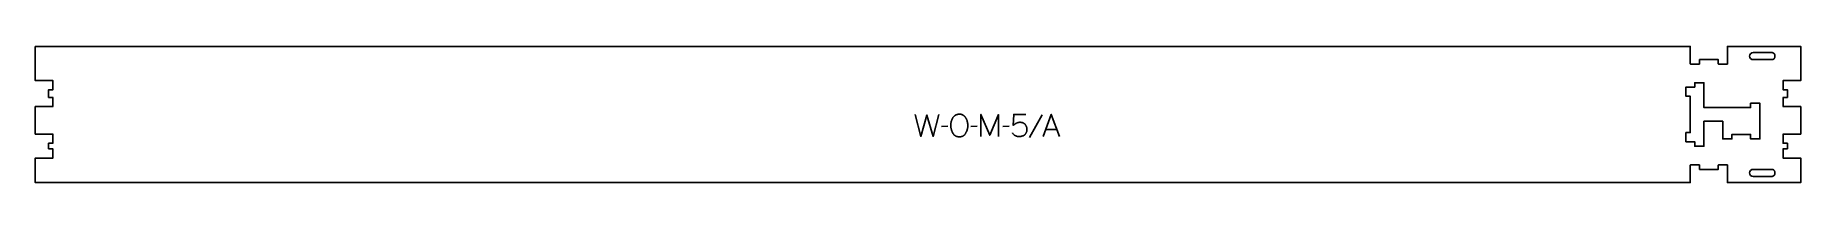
# Model space of a CAD drawing. Extents: x -1195 to 1205, y -93 to 93.
import ezdxf

# ---------------------------------------------------------------- set-up
doc = ezdxf.new("R2010")
doc.units = 0
for name, color, linetype in [('1_ANYTOOL_1MMDEEP_LABELS_S', 2, 'CONTINUOUS'), ('3_ANYTOOL_CUTTHROUGH_INSID', 4, 'CONTINUOUS'), ('4_ANYTOOL_CUTTHROUGH_OUTSI', 5, 'CONTINUOUS')]:
    doc.layers.add(name, color=color, linetype=linetype)

msp = doc.modelspace()

# ---------------------------------------------------------------- linework, layer by layer
at = {"layer": '1_ANYTOOL_1MMDEEP_LABELS_S'}
for p, q in [((45.6, -16.1), (36.9, -16.2)), ((85.7, -16.1), (76.9, -16.2)), ((129.2, -16.1), (120.4, -16.2)), ((173.8, -0.5), (156.6, -31.2)), ((179, -20.4), (193.9, -20.4))]:
    msp.add_line(p, q, dxfattribs=at)
for points in [[(1.3, 0), (9, -30), (17.4, -0.9), (25.9, -30), (33.4, 0)], [(90.8, -30), (90.8, 0), (102.8, -28.4), (114.8, -0.1), (114.8, -30)], [(133.5, -25.2), (133.7, -25.5), (133.9, -25.8), (134.1, -26.1), (134.3, -26.4), (134.5, -26.6), (134.8, -26.9), (135, -27.1), (135.3, -27.3), (135.5, -27.5), (135.7, -27.8), (136, -28), (136.3, -28.1), (136.5, -28.3), (136.8, -28.5), (137.1, -28.7), (137.3, -28.8), (137.6, -29), (137.9, -29.1), (138.2, -29.2), (138.5, -29.3), (138.8, -29.4), (139.1, -29.5), (139.4, -29.6), (139.7, -29.7), (140.1, -29.8), (140.4, -29.8), (140.7, -29.9), (141, -29.9), (141.4, -30), (141.7, -30), (142.1, -30), (142.4, -30), (142.8, -30), (143.2, -30), (143.6, -30), (144, -29.9), (144.4, -29.9), (144.8, -29.9), (145.2, -29.8), (145.5, -29.7), (145.9, -29.7), (146.3, -29.6), (146.6, -29.5), (146.9, -29.4), (147.3, -29.3), (147.6, -29.2), (147.9, -29.1), (148.2, -29), (148.4, -28.9), (148.6, -28.8), (148.7, -28.8), (148.9, -28.7), (149, -28.6), (149.2, -28.5), (149.3, -28.4), (149.4, -28.3), (149.6, -28.2), (149.7, -28.1), (149.9, -28), (150, -27.9), (150.1, -27.7), (150.3, -27.6), (150.4, -27.5), (150.5, -27.4), (150.7, -27.2), (150.8, -27.1), (150.9, -26.9), (151, -26.8), (151.1, -26.6), (151.3, -26.5), (151.4, -26.3), (151.5, -26.2), (151.6, -26), (151.7, -25.8), (151.8, -25.6), (151.9, -25.5), (152.1, -25.1), (152.3, -24.7), (152.4, -24.4), (152.5, -24.2), (152.6, -23.9), (152.7, -23.7), (152.8, -23.5), (152.9, -23.2), (153, -23), (153, -22.7), (153.1, -22.5), (153.1, -22.3), (153.2, -22), (153.2, -21.8), (153.2, -21.5), (153.2, -21.3), (153.3, -21.1), (153.3, -20.8), (153.3, -20.6), (153.2, -20.3), (153.2, -20), (153.2, -19.8), (153.2, -19.5), (153.2, -19.3), (153.1, -19), (153.1, -18.8), (153.1, -18.5), (153, -18.3), (153, -18), (152.9, -17.8), (152.9, -17.6), (152.8, -17.3), (152.7, -17.1), (152.7, -16.9), (152.6, -16.7), (152.5, -16.4), (152.4, -16.2), (152.3, -16), (152.2, -15.8), (152.1, -15.6), (152, -15.4), (151.9, -15.2), (151.8, -15), (151.7, -14.8), (151.5, -14.6), (151.4, -14.4), (151.3, -14.2), (151.1, -14), (151, -13.8), (150.9, -13.6), (150.7, -13.4), (150.5, -13.3), (150.4, -13.1), (150.2, -12.9), (150.1, -12.8), (149.9, -12.6), (149.7, -12.5), (149.5, -12.4), (149.3, -12.2), (149.1, -12.1), (149, -12), (148.8, -11.9), (148.6, -11.7), (148.3, -11.6), (148.1, -11.5), (147.9, -11.4), (147.7, -11.4), (147.5, -11.3), (147.3, -11.2), (147, -11.1), (146.8, -11.1), (146.5, -11), (146.3, -10.9), (146.1, -10.9), (145.8, -10.9), (145.5, -10.8), (145.3, -10.8), (145, -10.8), (144.7, -10.7), (144.5, -10.7), (144.2, -10.7), (143.9, -10.7), (143.6, -10.7), (143.2, -10.7), (142.9, -10.8), (142.5, -10.8), (142.2, -10.8), (141.9, -10.9), (141.6, -10.9), (141.2, -11), (140.9, -11.1), (140.6, -11.2), (140.3, -11.3), (140, -11.4), (139.7, -11.5), (139.5, -11.6), (139.2, -11.7), (138.9, -11.9), (138.4, -12.2), (138.1, -12.3), (137.8, -12.5), (137.5, -12.7), (137.3, -12.8), (137, -13), (136.7, -13.2), (136.5, -13.4), (136.2, -13.6), (136, -13.8), (135.7, -14.1), (135.4, -14.3), (135.2, -14.5), (134.7, -15), (135.4, 0), (151.6, 0)], [(175.5, -30), (186.4, 0), (197.5, -30)]]:
    msp.add_lwpolyline(points, dxfattribs=at)
msp.add_lwpolyline([(61.7, 0.3), (62.1, 0.3), (62.5, 0.3), (62.8, 0.3), (63, 0.3), (63.2, 0.2), (63.3, 0.2), (63.5, 0.2), (63.7, 0.2), (63.8, 0.1), (64, 0.1), (64.2, 0.1), (64.3, 0), (64.5, 0), (64.6, -0.1), (64.8, -0.1), (65, -0.2), (65.1, -0.2), (65.3, -0.3), (65.4, -0.4), (65.6, -0.4), (65.7, -0.5), (65.9, -0.6), (66, -0.6), (66.1, -0.7), (66.3, -0.8), (66.4, -0.9), (66.5, -1), (66.7, -1.1), (67.1, -1.3), (67.3, -1.5), (67.6, -1.7), (67.8, -1.9), (68.1, -2.1), (68.3, -2.4), (68.5, -2.6), (68.7, -2.8), (68.9, -3.1), (69.1, -3.3), (69.3, -3.5), (69.5, -3.8), (69.7, -4.1), (69.9, -4.3), (70.1, -4.6), (70.4, -5.2), (70.6, -5.5), (70.7, -5.8), (70.9, -6.1), (71, -6.4), (71.2, -6.7), (71.3, -7), (71.4, -7.3), (71.5, -7.6), (71.7, -7.9), (71.8, -8.2), (71.9, -8.6), (72, -8.9), (72.1, -9.2), (72.1, -9.6), (72.4, -10.6), (72.5, -11.3), (72.6, -11.9), (72.7, -12.6), (72.8, -13.2), (72.8, -13.9), (72.8, -14.5), (72.9, -15.2), (72.8, -15.8), (72.8, -16.4), (72.8, -17.1), (72.7, -17.7), (72.6, -18.4), (72.5, -19), (72.3, -19.6), (72.2, -20.3), (72, -20.9), (71.8, -21.5), (71.5, -22.2), (71.3, -22.8), (71, -23.5), (70.7, -24.1), (70.4, -24.7), (70.1, -25.4), (69.9, -25.7), (69.7, -26), (69.5, -26.3), (69.3, -26.6), (69.1, -26.8), (68.9, -27.1), (68.7, -27.4), (68.5, -27.6), (68.4, -27.7), (68.3, -27.8), (68.2, -28), (68, -28.1), (67.9, -28.2), (67.8, -28.3), (67.7, -28.4), (67.6, -28.5), (67.4, -28.6), (67.3, -28.7), (67.2, -28.8), (67.1, -28.9), (66.9, -28.9), (66.8, -29), (66.7, -29.1), (66.5, -29.2), (66.4, -29.3), (66.2, -29.4), (66.1, -29.4), (66, -29.5), (65.8, -29.6), (65.7, -29.6), (65.5, -29.7), (65.4, -29.8), (65.2, -29.8), (65.1, -29.9), (64.9, -29.9), (64.8, -30), (64.5, -30.1), (64.1, -30.2), (63.8, -30.2), (63.5, -30.3), (63.2, -30.3), (62.8, -30.4), (62.5, -30.4), (62.1, -30.5), (61.7, -30.5), (61.4, -30.5), (61, -30.5), (60.6, -30.5), (60.2, -30.4), (59.9, -30.4), (59.5, -30.3), (59.2, -30.3), (58.8, -30.2), (58.5, -30.1), (58.2, -30.1), (57.8, -30), (57.7, -29.9), (57.5, -29.9), (57.4, -29.8), (57.2, -29.7), (57.1, -29.7), (56.9, -29.6), (56.8, -29.5), (56.6, -29.5), (56.5, -29.4), (56.3, -29.3), (56.2, -29.3), (56, -29.2), (55.9, -29.1), (55.8, -29), (55.6, -28.9), (55.5, -28.8), (55.4, -28.7), (55.2, -28.6), (55.1, -28.5), (55, -28.4), (54.9, -28.3), (54.7, -28.2), (54.6, -28.1), (54.5, -28), (54.4, -27.9), (54.2, -27.8), (54.1, -27.7), (54, -27.6), (53.9, -27.4), (53.8, -27.3), (53.6, -27), (53.4, -26.8), (53.2, -26.5), (53, -26.2), (52.8, -25.9), (52.6, -25.6), (52.4, -25.3), (52.1, -24.6), (51.8, -24), (51.5, -23.3), (51.2, -22.7), (51, -22), (50.7, -21.4), (50.5, -20.7), (50.4, -20.1), (50.2, -19.4), (50.1, -18.8), (49.9, -18.1), (49.8, -17.5), (49.8, -16.8), (49.7, -16.2), (49.7, -15.5), (49.7, -14.9), (49.7, -14.2), (49.7, -13.5), (49.8, -12.8), (49.9, -12.1), (50, -11.5), (50.1, -10.8), (50.2, -10.1), (50.4, -9.5), (50.6, -8.8), (50.8, -8.2), (51, -7.6), (51.3, -6.9), (51.6, -6.3), (51.9, -5.7), (52.2, -5.1), (52.5, -4.5), (52.7, -4.2), (52.9, -3.9), (53.1, -3.6), (53.3, -3.4), (53.5, -3.1), (53.8, -2.9), (54, -2.6), (54.2, -2.4), (54.3, -2.3), (54.4, -2.2), (54.6, -2.1), (54.7, -1.9), (54.8, -1.8), (54.9, -1.7), (55.1, -1.6), (55.2, -1.5), (55.3, -1.5), (55.5, -1.4), (55.6, -1.3), (55.7, -1.2), (55.9, -1.1), (56, -1), (56.2, -0.9), (56.3, -0.9), (56.4, -0.8), (56.6, -0.7), (56.9, -0.6), (57.2, -0.5), (57.5, -0.3), (57.8, -0.2), (58.1, -0.1), (58.5, 0), (58.8, 0), (59.1, 0.1), (59.5, 0.2), (59.8, 0.2), (60.2, 0.3), (60.6, 0.3), (60.9, 0.3), (61.3, 0.3)], close=True, dxfattribs=at)
at = {"layer": '3_ANYTOOL_CUTTHROUGH_INSID'}
for points in [[(1140.2, 84.2), (1165.9, 84.2), (1166, 84.2), (1166.1, 84.2), (1166.2, 84.2), (1166.3, 84.2), (1166.4, 84.2), (1166.5, 84.2), (1166.6, 84.1), (1166.7, 84.1), (1166.8, 84.1), (1166.9, 84.1), (1167, 84), (1167.1, 84), (1167.2, 84), (1167.3, 83.9), (1167.4, 83.9), (1167.5, 83.9), (1167.6, 83.8), (1167.7, 83.8), (1167.7, 83.7), (1167.8, 83.6), (1167.9, 83.6), (1168, 83.5), (1168.1, 83.5), (1168.2, 83.4), (1168.3, 83.3), (1168.4, 83.3), (1168.4, 83.2), (1168.5, 83.1), (1168.6, 83), (1168.7, 82.9), (1168.7, 82.9), (1168.8, 82.8), (1168.9, 82.7), (1169, 82.6), (1169, 82.5), (1169.1, 82.4), (1169.1, 82.3), (1169.2, 82.2), (1169.3, 82.1), (1169.3, 82), (1169.4, 81.9), (1169.4, 81.8), (1169.5, 81.7), (1169.5, 81.6), (1169.6, 81.5), (1169.6, 81.4), (1169.6, 81.3), (1169.7, 81.2), (1169.7, 81.1), (1169.7, 81), (1169.8, 80.9), (1169.8, 80.7), (1169.8, 80.6), (1169.8, 80.5), (1169.8, 80.4), (1169.9, 80.3), (1169.9, 80.2), (1169.9, 80.1), (1169.9, 80), (1169.9, 79.9), (1169.9, 79.8), (1169.9, 79.7), (1169.9, 79.6), (1169.9, 79.5), (1169.9, 79.4), (1169.9, 79.2), (1169.9, 79.1), (1169.9, 79), (1169.9, 78.9), (1169.9, 78.8), (1169.9, 78.7), (1169.9, 78.6), (1169.8, 78.5), (1169.8, 78.4), (1169.8, 78.3), (1169.8, 78.2), (1169.8, 78.1), (1169.7, 78), (1169.7, 77.8), (1169.7, 77.7), (1169.6, 77.6), (1169.6, 77.5), (1169.6, 77.4), (1169.5, 77.3), (1169.5, 77.2), (1169.4, 77.1), (1169.4, 77), (1169.3, 76.9), (1169.3, 76.8), (1169.2, 76.7), (1169.1, 76.6), (1169.1, 76.5), (1169, 76.4), (1169, 76.3), (1168.9, 76.2), (1168.8, 76.1), (1168.7, 76.1), (1168.7, 76), (1168.6, 75.9), (1168.5, 75.8), (1168.4, 75.7), (1168.4, 75.7), (1168.3, 75.6), (1168.2, 75.5), (1168.1, 75.5), (1168, 75.4), (1167.9, 75.3), (1167.8, 75.3), (1167.7, 75.2), (1167.7, 75.2), (1167.6, 75.1), (1167.5, 75.1), (1167.4, 75), (1167.3, 75), (1167.2, 74.9), (1167.1, 74.9), (1167, 74.9), (1166.9, 74.8), (1166.8, 74.8), (1166.7, 74.8), (1166.6, 74.8), (1166.5, 74.8), (1166.4, 74.7), (1166.3, 74.7), (1166.2, 74.7), (1166.1, 74.7), (1166, 74.7), (1165.9, 74.7), (1140.2, 74.7, -1)], [(1140.2, -84.3, -1), (1140.2, -74.8), (1165.9, -74.8), (1166, -74.8), (1166.1, -74.8), (1166.2, -74.8), (1166.3, -74.8), (1166.4, -74.8), (1166.5, -74.8), (1166.6, -74.9), (1166.7, -74.9), (1166.8, -74.9), (1166.9, -74.9), (1167, -75), (1167.1, -75), (1167.2, -75), (1167.3, -75.1), (1167.4, -75.1), (1167.5, -75.1), (1167.6, -75.2), (1167.7, -75.2), (1167.7, -75.3), (1167.8, -75.4), (1167.9, -75.4), (1168, -75.5), (1168.1, -75.5), (1168.2, -75.6), (1168.3, -75.7), (1168.4, -75.7), (1168.4, -75.8), (1168.5, -75.9), (1168.6, -76), (1168.7, -76.1), (1168.7, -76.1), (1168.8, -76.2), (1168.9, -76.3), (1169, -76.4), (1169, -76.5), (1169.1, -76.6), (1169.1, -76.7), (1169.2, -76.8), (1169.3, -76.9), (1169.3, -77), (1169.4, -77.1), (1169.4, -77.2), (1169.5, -77.3), (1169.5, -77.4), (1169.6, -77.5), (1169.6, -77.6), (1169.6, -77.7), (1169.7, -77.8), (1169.7, -77.9), (1169.7, -78), (1169.8, -78.1), (1169.8, -78.3), (1169.8, -78.4), (1169.8, -78.5), (1169.8, -78.6), (1169.9, -78.7), (1169.9, -78.8), (1169.9, -78.9), (1169.9, -79), (1169.9, -79.1), (1169.9, -79.2), (1169.9, -79.3), (1169.9, -79.4), (1169.9, -79.5), (1169.9, -79.6), (1169.9, -79.8), (1169.9, -79.9), (1169.9, -80), (1169.9, -80.1), (1169.9, -80.2), (1169.9, -80.3), (1169.9, -80.4), (1169.8, -80.5), (1169.8, -80.6), (1169.8, -80.7), (1169.8, -80.8), (1169.8, -80.9), (1169.7, -81), (1169.7, -81.2), (1169.7, -81.3), (1169.6, -81.4), (1169.6, -81.5), (1169.6, -81.6), (1169.5, -81.7), (1169.5, -81.8), (1169.4, -81.9), (1169.4, -82), (1169.3, -82.1), (1169.3, -82.2), (1169.2, -82.3), (1169.1, -82.4), (1169.1, -82.5), (1169, -82.6), (1169, -82.7), (1168.9, -82.8), (1168.8, -82.9), (1168.7, -82.9), (1168.7, -83), (1168.6, -83.1), (1168.5, -83.2), (1168.4, -83.3), (1168.4, -83.3), (1168.3, -83.4), (1168.2, -83.5), (1168.1, -83.5), (1168, -83.6), (1167.9, -83.7), (1167.8, -83.7), (1167.7, -83.8), (1167.7, -83.8), (1167.6, -83.9), (1167.5, -83.9), (1167.4, -84), (1167.3, -84), (1167.2, -84.1), (1167.1, -84.1), (1167, -84.1), (1166.9, -84.2), (1166.8, -84.2), (1166.7, -84.2), (1166.6, -84.2), (1166.5, -84.2), (1166.4, -84.3), (1166.3, -84.3), (1166.2, -84.3), (1166.1, -84.3), (1166, -84.3), (1165.9, -84.3)]]:
    msp.add_lwpolyline(points, format="xyb", close=True, dxfattribs=at)
msp.add_lwpolyline([(1048.9, -37.2), (1048.9, -24.7), (1054.9, -24.7), (1054.9, 24.8), (1048.9, 24.8), (1048.9, 37.3), (1060.9, 37.3), (1060.9, 43.3), (1073.4, 43.3), (1073.4, 9.3), (1136.9, 9.3), (1136.9, 15.3), (1149.4, 15.3), (1149.4, -33.2), (1136.9, -33.2), (1136.9, -27.2), (1111.4, -27.2), (1111.4, -33.2), (1098.9, -33.2), (1098.9, -9.2), (1073.4, -9.2), (1073.4, -43.2), (1060.9, -43.2), (1060.9, -37.2)], close=True, dxfattribs=at)
at = {"layer": '4_ANYTOOL_CUTTHROUGH_OUTSI'}
msp.add_lwpolyline([(-1194.6, 92.7), (-1194.6, 46.2), (-1170.8, 46.2, -0.414214), (-1170.6, 46), (-1170.6, 34, -0.414214), (-1170.8, 33.7), (-1176.6, 33.7), (-1176.6, 23.2), (-1170.8, 23.2, -0.414214), (-1170.6, 23), (-1170.6, 11, -0.414214), (-1170.8, 10.7), (-1194.6, 10.7), (-1194.6, -26.7), (-1170.8, -26.7, -0.414214), (-1170.6, -27), (-1170.6, -39, -0.414214), (-1170.8, -39.2), (-1176.6, -39.2), (-1176.6, -46.8), (-1170.8, -46.8, -0.414214), (-1170.6, -47), (-1170.6, -59, -0.414214), (-1170.8, -59.3), (-1194.6, -59.3), (-1194.6, -92.8), (1054.9, -92.8), (1054.9, -69, -0.414214), (1055.2, -68.8), (1067.2, -68.8, -0.414214), (1067.4, -69), (1067.4, -74.8), (1092.9, -74.8), (1092.9, -69, -0.414214), (1093.2, -68.8), (1105.2, -68.8, -0.414214), (1105.4, -69), (1105.4, -92.8), (1204.9, -92.8), (1204.9, -59.3), (1181.2, -59.3, -0.414214), (1180.9, -59), (1180.9, -47, -0.414214), (1181.2, -46.8), (1186.9, -46.8), (1186.9, -39.2), (1181.2, -39.2, -0.414214), (1180.9, -39), (1180.9, -27, -0.414214), (1181.2, -26.7), (1204.9, -26.7), (1204.9, 10.7), (1181.2, 10.7, -0.414214), (1180.9, 11), (1180.9, 23, -0.414214), (1181.2, 23.2), (1186.9, 23.2), (1186.9, 33.7), (1181.2, 33.7, -0.414214), (1180.9, 34), (1180.9, 46, -0.414214), (1181.2, 46.2), (1204.9, 46.2), (1204.9, 92.7), (1105.4, 92.7), (1105.4, 69, -0.414214), (1105.2, 68.7), (1093.2, 68.7, -0.414214), (1092.9, 69), (1092.9, 74.7), (1067.4, 74.7), (1067.4, 69, -0.414214), (1067.2, 68.7), (1055.2, 68.7, -0.414214), (1054.9, 69), (1054.9, 92.7)], format="xyb", close=True, dxfattribs=at)

doc.saveas('drawing.dxf')
